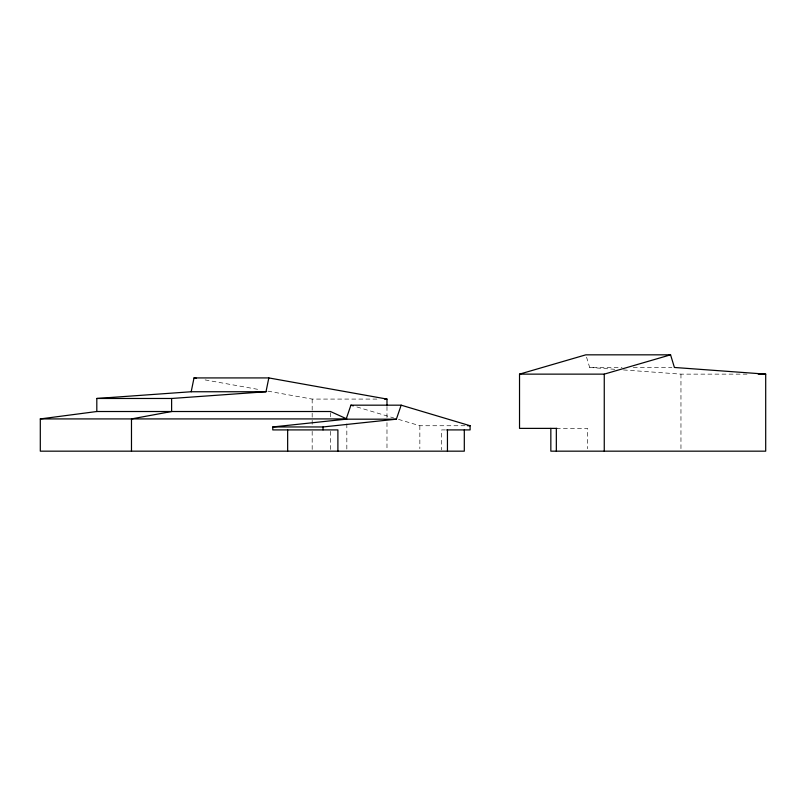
<?xml version="1.0" encoding="UTF-8"?>
<svg xmlns="http://www.w3.org/2000/svg" width="806" height="806" viewBox="0 0 806 806"><rect width="100%" height="100%" fill="white"/><g stroke="black" fill="none" stroke-linecap="round" stroke-linejoin="round"><path stroke-width="0.6" stroke-dasharray="4.03 3.02" d="M586.536 357.129L589.67 367.465L622.071 367.465M633.284 367.465L671.922 367.465M623.441 369.934L680.959 374.135L747.011 374.135M267.864 391.152L312.174 399.081L379.495 399.081M398.456 419.362L419.845 425.739L465.072 425.739M556.331 428.379L587.645 428.379L587.645 448.761M445.436 429.91L441.658 429.91L441.658 449.909M589.67 367.465L615.935 369.38M205.097 379.908L260.479 389.822M356.856 406.949L393.701 417.941M680.959 374.135L680.959 449.919M419.845 425.739L419.845 448.74M386.981 406.526L386.981 417.679M386.981 422.646L386.981 449.919M346.832 423.875L346.832 449.919M330.46 412.753L330.46 417.71M330.46 431.341L330.46 449.929M312.174 399.081L312.174 425.125M312.174 431.321L312.174 449.919"/><path stroke-width="1.21" d="M464.306 429.91L464.306 451.169L40.3 451.169L40.3 418.919L96.811 411.513L96.811 398.476L191.193 391.746L194.014 377.923L268.821 377.923L386.981 399.081L386.981 405.287M96.811 398.476L171.618 398.476L266 391.746L268.821 377.923M337.895 451.169L337.895 429.91L272.771 429.91L272.771 426.958L346.127 419.18L350.912 405.176L401.166 405.176L470.1 425.739L470.1 429.91L446.695 429.91M272.771 426.958L323.025 426.958L396.371 419.18L401.166 405.176M556.976 428.379L519.527 428.379L519.527 374.135L585.831 354.831L670.572 354.831L674.41 367.465L765.7 374.135L765.7 451.169L550.841 451.169L550.841 428.379M519.527 374.135L604.258 374.135L670.572 354.831M758.224 374.135L765.7 374.135M191.193 391.746L266 391.746M384.482 399.081L386.981 399.081M96.811 411.513L330.46 411.513L346.832 418.919L40.3 418.919M346.127 419.18L396.371 419.18M467.581 425.739L470.1 425.739M194.014 377.923L196.483 378.357M350.912 405.176L353.29 405.881M604.258 374.135L604.258 451.169M556.331 428.379L556.331 451.169M447.451 429.91L447.451 451.169M323.025 426.958L323.025 429.91M287.651 429.91L287.651 451.169M171.618 398.476L171.618 411.513L131.479 418.919L131.479 451.169"/></g></svg>
